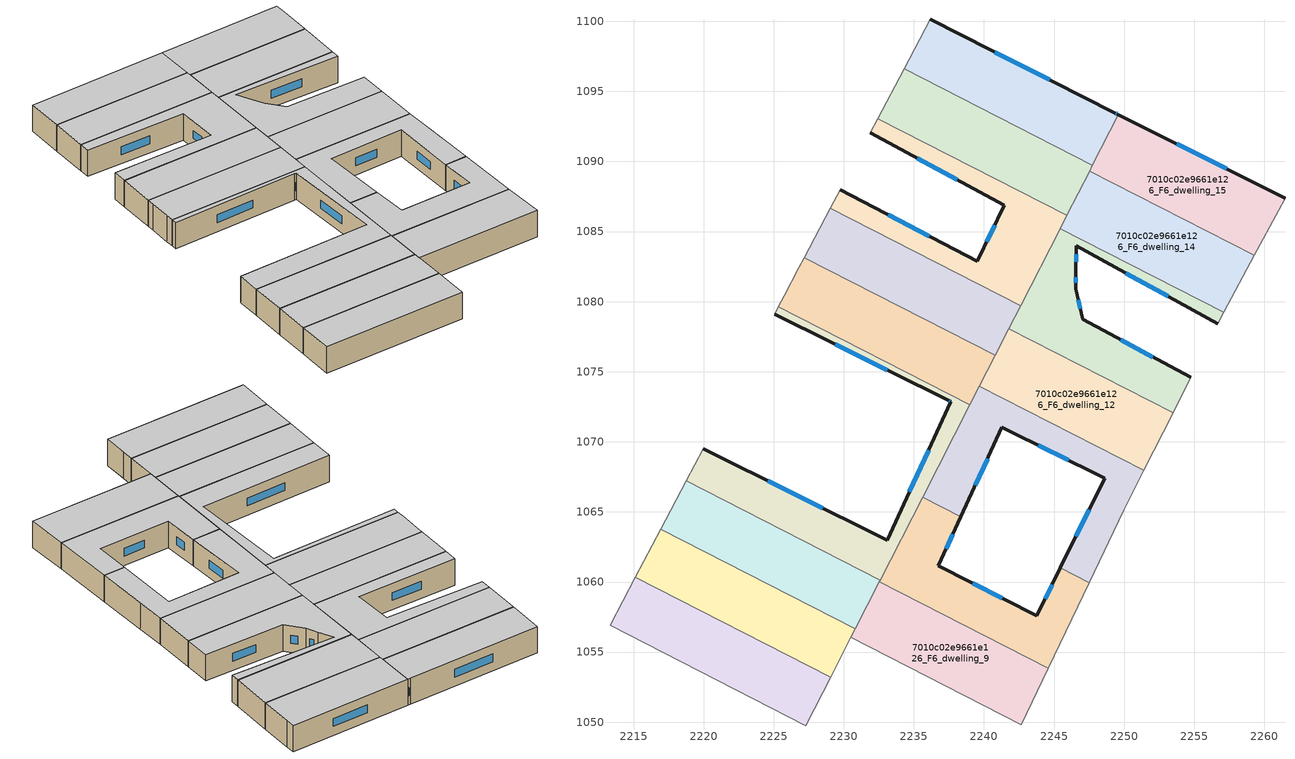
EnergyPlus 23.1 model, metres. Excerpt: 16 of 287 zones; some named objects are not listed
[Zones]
7010c02e9661e126_F6_dwelling_10
 floor to 7010c02e9661e126_F5_dwelling_10 (EU_floor_Construction): 2245.45,1061.01 2247.51,1059.96 2244.59,1053.86 2232.54,1060.02 2235.62,1066.04 2238.35,1064.65 2236.74,1061.15 2243.77,1057.6 z18
 wall outside (EU_wall_Construction): 2245.45,1061.01 2243.77,1057.6 2236.74,1061.15 2238.35,1064.65 z18:21
 wall to 7010c02e9661e126_F6_dwelling_11 (EU_wall_Construction): 2238.35,1064.65 2235.62,1066.04 / 2247.51,1059.96 2245.45,1061.01 z18:21
 wall adiabatic (EU_wall_Construction): 2244.59,1053.86 2247.51,1059.96 z18:21
 wall to 7010c02e9661e126_F6_dwelling_9 (EU_wall_Construction): 2232.54,1060.02 2244.59,1053.86 z18:21
 wall to 7010c02e9661e126_F6_dwelling_26 (EU_wall_Construction): 2235.62,1066.04 2232.6,1060.14 z18:21
 wall to 7010c02e9661e126_F6_dwelling_25 (EU_wall_Construction): 2232.6,1060.14 2232.54,1060.02 z18:21
 window (EU_Window_Construction): 2237.31,1062.38 2237.79,1063.42 / 2241.3,1058.85 2239.21,1059.91 / 2244.86,1059.82 2244.36,1058.8 z19.05:19.95
 ceiling to 7010c02e9661e126_F7_dwelling_10 (EU_floor_Construction): 2244.59,1053.86 2247.51,1059.96 2245.45,1061.01 2243.77,1057.6 2236.74,1061.15 2238.35,1064.65 2235.62,1066.04 2232.54,1060.02 z21
7010c02e9661e126_F6_dwelling_11
 floor to 7010c02e9661e126_F5_dwelling_11 (EU_floor_Construction): 2251.42,1067.96 2249.98,1065.12 2247.51,1059.96 2245.45,1061.01 2248.61,1067.4 2241.29,1071.04 2238.35,1064.65 2235.62,1066.04 2239.67,1073.96 z18
 wall outside (EU_wall_Construction): 2238.35,1064.65 2241.29,1071.04 2248.61,1067.4 2245.45,1061.01 z18:21
 wall to 7010c02e9661e126_F6_dwelling_12 (EU_wall_Construction): 2251.42,1067.96 2239.67,1073.96 z18:21
 wall adiabatic (EU_wall_Construction): 2247.51,1059.96 2249.98,1065.12 2251.42,1067.96 z18:21
 wall to 7010c02e9661e126_F6_dwelling_27 (EU_wall_Construction): 2239.67,1073.96 2239,1072.64 z18:21
 wall to 7010c02e9661e126_F6_dwelling_26 (EU_wall_Construction): 2239,1072.64 2235.62,1066.04 z18:21
 window (EU_Window_Construction): 2247.51,1065.16 2246.56,1063.25 / 2243.86,1069.77 2246.04,1068.68 / 2239.38,1066.89 2240.26,1068.8 z19.05:19.95
 ceiling to 7010c02e9661e126_F7_dwelling_11 (EU_floor_Construction): 2247.51,1059.96 2249.98,1065.12 2251.42,1067.96 2239.67,1073.96 2235.62,1066.04 2238.35,1064.65 2241.29,1071.04 2248.61,1067.4 2245.45,1061.01 z21
7010c02e9661e126_F6_dwelling_12
 floor to 7010c02e9661e126_F5_dwelling_12 (EU_floor_Construction): 2253.49,1072.07 2251.42,1067.96 2239.67,1073.96 2241.77,1078.06 z18
 wall to 7010c02e9661e126_F6_dwelling_13 (EU_wall_Construction): 2253.49,1072.07 2241.77,1078.06 z18:21
 wall adiabatic (EU_wall_Construction): 2251.42,1067.96 2253.49,1072.07 z18:21
 wall to 7010c02e9661e126_F6_dwelling_28 (EU_wall_Construction): 2241.77,1078.06 2240.8,1076.17 z18:21
 wall to 7010c02e9661e126_F6_dwelling_27 (EU_wall_Construction): 2240.8,1076.17 2239.67,1073.96 z18:21
 ceiling to 7010c02e9661e126_F7_dwelling_12 (EU_floor_Construction): 2251.42,1067.96 2253.49,1072.07 2241.77,1078.06 2239.67,1073.96 z21
7010c02e9661e126_F6_dwelling_13
 floor to 7010c02e9661e126_F5_dwelling_13 (EU_floor_Construction): 2257.12,1079.23 2256.68,1078.41 2246.59,1083.99 2246.56,1082.2 2246.54,1080.9 2247.04,1078.73 2254.76,1074.59 2253.49,1072.07 2241.77,1078.06 2245.43,1085.22 z18
 wall outside (EU_wall_Construction): 2254.76,1074.59 2247.04,1078.73 2246.54,1080.9 2246.56,1082.2 2246.59,1083.99 2256.68,1078.41 z18:21
 wall adiabatic (EU_wall_Construction): 2253.49,1072.07 2254.76,1074.59 / 2256.68,1078.41 2257.12,1079.23 z18:21
 wall to 7010c02e9661e126_F6_dwelling_14 (EU_wall_Construction): 2257.12,1079.23 2245.43,1085.22 z18:21
 wall to 7010c02e9661e126_F6_dwelling_29 (EU_wall_Construction): 2245.43,1085.22 2242.61,1079.7 z18:21
 wall to 7010c02e9661e126_F6_dwelling_28 (EU_wall_Construction): 2242.61,1079.7 2241.77,1078.06 z18:21
 window (EU_Window_Construction): 2246.54,1081.36 2246.55,1081.75 / 2246.86,1079.49 2246.71,1080.14 / 2252.05,1076.04 2249.74,1077.28 / 2250.13,1082.04 2253.15,1080.37 / 2246.57,1082.83 2246.58,1083.36 z19.05:19.95
 ceiling to 7010c02e9661e126_F7_dwelling_13 (EU_floor_Construction): 2254.76,1074.59 2247.04,1078.73 2246.54,1080.9 2246.56,1082.2 2246.59,1083.99 2256.68,1078.41 2257.12,1079.23 2245.43,1085.22 2241.77,1078.06 2253.49,1072.07 z21
7010c02e9661e126_F6_dwelling_14
 floor to 7010c02e9661e126_F5_dwelling_14 (EU_floor_Construction): 2259.3,1083.3 2257.12,1079.23 2245.43,1085.22 2247.53,1089.32 z18
 wall to 7010c02e9661e126_F6_dwelling_15 (EU_wall_Construction): 2259.3,1083.3 2247.53,1089.32 z18:21
 wall adiabatic (EU_wall_Construction): 2257.12,1079.23 2259.3,1083.3 z18:21
 wall to 7010c02e9661e126_F6_dwelling_30 (EU_wall_Construction): 2247.53,1089.32 2245.91,1086.15 z18:21
 wall to 7010c02e9661e126_F6_dwelling_29 (EU_wall_Construction): 2245.91,1086.15 2245.43,1085.22 z18:21
 ceiling to 7010c02e9661e126_F7_dwelling_14 (EU_floor_Construction): 2257.12,1079.23 2259.3,1083.3 2247.53,1089.32 2245.43,1085.22 z21
7010c02e9661e126_F6_dwelling_15
 floor to 7010c02e9661e126_F5_dwelling_15 (EU_floor_Construction): 2261.47,1087.38 2261.01,1086.51 2259.3,1083.3 2247.53,1089.32 2249.59,1093.34 z18
 wall outside (EU_wall_Construction): 2261.47,1087.38 2249.59,1093.34 z18:21
 wall adiabatic (EU_wall_Construction): 2259.3,1083.3 2261.01,1086.51 2261.47,1087.38 z18:21
 wall to 7010c02e9661e126_F6_dwelling_31 (EU_wall_Construction): 2249.59,1093.34 2247.74,1089.73 z18:21
 wall to 7010c02e9661e126_F6_dwelling_30 (EU_wall_Construction): 2247.74,1089.73 2247.53,1089.32 z18:21
 window (EU_Window_Construction): 2257.31,1089.47 2253.76,1091.25 z19.05:19.95
 ceiling to 7010c02e9661e126_F7_dwelling_15 (EU_floor_Construction): 2259.3,1083.3 2261.01,1086.51 2261.47,1087.38 2249.59,1093.34 2247.53,1089.32 z21
7010c02e9661e126_F6_dwelling_23
 floor to 7010c02e9661e126_F5_dwelling_23 (EU_floor_Construction): 2229.05,1053.21 2227.29,1049.76 2213.32,1056.91 2215.13,1060.33 z18
 wall to 7010c02e9661e126_F6_dwelling_24 (EU_wall_Construction): 2229.05,1053.21 2215.13,1060.33 z18:21
 wall to 7010c02e9661e126_F6_dwelling_22 (EU_wall_Construction): 2213.32,1056.91 2227.29,1049.76 z18:21
 wall adiabatic (EU_wall_Construction): 2215.13,1060.33 2213.32,1056.91 z18:21
 wall to 7010c02e9661e126_F6_dwelling_8 (EU_wall_Construction): 2228.49,1052.1 2229.05,1053.21 z18:21
 wall to 7010c02e9661e126_F6_dwelling_7 (EU_wall_Construction): 2227.29,1049.76 2228.49,1052.1 z18:21
 ceiling to 7010c02e9661e126_F7_dwelling_23 (EU_floor_Construction): 2227.29,1049.76 2229.05,1053.21 2215.13,1060.33 2213.32,1056.91 z21
7010c02e9661e126_F6_dwelling_24
 floor to 7010c02e9661e126_F5_dwelling_24 (EU_floor_Construction): 2230.82,1056.67 2229.05,1053.21 2215.13,1060.33 2216.95,1063.77 z18
 wall to 7010c02e9661e126_F6_dwelling_25 (EU_wall_Construction): 2230.82,1056.67 2216.95,1063.77 z18:21
 wall adiabatic (EU_wall_Construction): 2216.95,1063.77 2215.13,1060.33 z18:21
 wall to 7010c02e9661e126_F6_dwelling_9 (EU_wall_Construction): 2230.51,1056.05 2230.82,1056.67 z18:21
 wall to 7010c02e9661e126_F6_dwelling_8 (EU_wall_Construction): 2229.05,1053.21 2230.51,1056.05 z18:21
 ceiling to 7010c02e9661e126_F7_dwelling_24 (EU_floor_Construction): 2229.05,1053.21 2230.82,1056.67 2216.95,1063.77 2215.13,1060.33 z21
7010c02e9661e126_F6_dwelling_25
 floor to 7010c02e9661e126_F5_dwelling_25 (EU_floor_Construction): 2232.6,1060.14 2230.82,1056.67 2216.95,1063.77 2218.77,1067.22 z18
 wall to 7010c02e9661e126_F6_dwelling_26 (EU_wall_Construction): 2232.6,1060.14 2218.77,1067.22 z18:21
 wall adiabatic (EU_wall_Construction): 2218.77,1067.22 2216.95,1063.77 z18:21
 wall to 7010c02e9661e126_F6_dwelling_9 (EU_wall_Construction): 2230.83,1056.67 2232.54,1060.02 z18:21
 ceiling to 7010c02e9661e126_F7_dwelling_25 (EU_floor_Construction): 2230.82,1056.67 2232.6,1060.14 2218.77,1067.22 2216.95,1063.77 z21
7010c02e9661e126_F6_dwelling_26
 floor to 7010c02e9661e126_F5_dwelling_26 (EU_floor_Construction): 2237.44,1072.95 2225.06,1079.11 2225.34,1079.63 2239,1072.64 2232.6,1060.14 2218.77,1067.22 2219.97,1069.49 2233.08,1062.97 2237.65,1072.85 z18
 wall outside (EU_wall_Construction): 2225.06,1079.11 2237.44,1072.95 2237.65,1072.85 2233.08,1062.97 2219.97,1069.49 z18:21
 wall adiabatic (EU_wall_Construction): 2225.34,1079.63 2225.06,1079.11 / 2219.97,1069.49 2218.77,1067.22 z18:21
 wall to 7010c02e9661e126_F6_dwelling_27 (EU_wall_Construction): 2239,1072.64 2225.34,1079.63 z18:21
 window (EU_Window_Construction): 2228.49,1065.26 2224.57,1067.21 / 2236.05,1069.39 2234.68,1066.44 / 2237.52,1072.92 2237.57,1072.89 / 2229.41,1076.95 2233.1,1075.11 z19.05:19.95
 ceiling to 7010c02e9661e126_F7_dwelling_26 (EU_floor_Construction): 2232.6,1060.14 2239,1072.64 2225.34,1079.63 2225.06,1079.11 2237.44,1072.95 2237.65,1072.85 2233.08,1062.97 2219.97,1069.49 2218.77,1067.22 z21
7010c02e9661e126_F6_dwelling_27
 floor to 7010c02e9661e126_F5_dwelling_27 (EU_floor_Construction): 2240.8,1076.17 2239,1072.64 2225.34,1079.63 2225.76,1080.4 2226.81,1082.4 2227.19,1083.13 z18
 wall to 7010c02e9661e126_F6_dwelling_28 (EU_wall_Construction): 2240.8,1076.17 2227.19,1083.13 z18:21
 wall adiabatic (EU_wall_Construction): 2227.19,1083.13 2226.81,1082.4 2225.76,1080.4 2225.34,1079.63 z18:21
 ceiling to 7010c02e9661e126_F7_dwelling_27 (EU_floor_Construction): 2239,1072.64 2240.8,1076.17 2227.19,1083.13 2226.81,1082.4 2225.76,1080.4 2225.34,1079.63 z21
7010c02e9661e126_F6_dwelling_28
 floor to 7010c02e9661e126_F5_dwelling_28 (EU_floor_Construction): 2242.61,1079.71 2240.8,1076.17 2227.19,1083.13 2229.05,1086.65 z18
 wall adiabatic (EU_wall_Construction): 2229.05,1086.65 2227.19,1083.13 z18:21
 wall to 7010c02e9661e126_F6_dwelling_29 (EU_wall_Construction): 2242.61,1079.71 2229.05,1086.65 z18:21
 ceiling to 7010c02e9661e126_F7_dwelling_28 (EU_floor_Construction): 2240.8,1076.17 2242.61,1079.71 2229.05,1086.65 2227.19,1083.13 z21
7010c02e9661e126_F6_dwelling_29
 floor to 7010c02e9661e126_F5_dwelling_29 (EU_floor_Construction): 2245.91,1086.15 2242.61,1079.71 2229.05,1086.65 2229.76,1087.99 2239.54,1082.88 2241.45,1086.86 2231.91,1092.05 2232.43,1093.05 z18
 wall outside (EU_wall_Construction): 2231.91,1092.05 2241.45,1086.86 2239.54,1082.88 2229.76,1087.99 z18:21
 wall adiabatic (EU_wall_Construction): 2232.43,1093.05 2231.91,1092.05 / 2229.76,1087.99 2229.05,1086.65 z18:21
 wall to 7010c02e9661e126_F6_dwelling_30 (EU_wall_Construction): 2245.91,1086.15 2232.43,1093.05 z18:21
 window (EU_Window_Construction): 2235.25,1090.23 2238.11,1088.68 / 2236.11,1084.67 2233.18,1086.2 / 2240.78,1085.47 2240.21,1084.28 z19.05:19.95
 ceiling to 7010c02e9661e126_F7_dwelling_29 (EU_floor_Construction): 2242.61,1079.71 2245.91,1086.15 2232.43,1093.05 2231.91,1092.05 2241.45,1086.86 2239.54,1082.88 2229.76,1087.99 2229.05,1086.65 z21
7010c02e9661e126_F6_dwelling_30
 floor to 7010c02e9661e126_F5_dwelling_30 (EU_floor_Construction): 2247.74,1089.73 2245.91,1086.15 2232.43,1093.05 2234.31,1096.6 z18
 wall adiabatic (EU_wall_Construction): 2234.31,1096.6 2232.43,1093.05 z18:21
 wall to 7010c02e9661e126_F6_dwelling_31 (EU_wall_Construction): 2247.74,1089.73 2234.31,1096.6 z18:21
 ceiling to 7010c02e9661e126_F7_dwelling_30 (EU_floor_Construction): 2245.91,1086.15 2247.74,1089.73 2234.31,1096.6 2232.43,1093.05 z21
7010c02e9661e126_F6_dwelling_31
 floor to 7010c02e9661e126_F5_dwelling_31 (EU_floor_Construction): 2249.3,1093.49 2249.59,1093.34 2247.74,1089.73 2234.31,1096.6 2236.18,1100.13 z18
 wall outside (EU_wall_Construction): 2249.59,1093.34 2249.3,1093.49 2236.18,1100.13 z18:21
 wall adiabatic (EU_wall_Construction): 2236.18,1100.13 2234.31,1096.6 z18:21
 window (EU_Window_Construction): 2244.69,1095.82 2240.78,1097.8 / 2249.49,1093.4 2249.4,1093.44 z19.05:19.95
 ceiling to 7010c02e9661e126_F7_dwelling_31 (EU_floor_Construction): 2247.74,1089.73 2249.59,1093.34 2249.3,1093.49 2236.18,1100.13 2234.31,1096.6 z21
7010c02e9661e126_F6_dwelling_9
 floor to 7010c02e9661e126_F5_dwelling_9 (EU_floor_Construction): 2244.59,1053.86 2242.66,1049.83 2230.51,1056.05 2232.54,1060.02 z18
 wall adiabatic (EU_wall_Construction): 2242.66,1049.83 2244.59,1053.86 z18:21
 wall to 7010c02e9661e126_F6_dwelling_8 (EU_wall_Construction): 2230.51,1056.05 2242.66,1049.83 z18:21
 ceiling to 7010c02e9661e126_F7_dwelling_9 (EU_floor_Construction): 2242.66,1049.83 2244.59,1053.86 2232.54,1060.02 2230.51,1056.05 z21
[Building]
EU S2 Campaign: North Axis=0; Terrain=City; Solar Distribution=FullExterior
[Site:Location]
Bologna: Latitude=44.5; Longitude=11.25; Time Zone=1; Elevation=37
[SizingPeriod:WeatherFileDays]
AnnualSizingPeriod: Begin Month=1; Begin Day of Month=1; End Month=12; End Day of Month=31; Day of Week for Start Day=Monday; Use Weather File Daylight Saving Period=No; Use Weather File Rain and Snow Indicators=No
[MATERIAL]
EU_InternalMass_Material: Roughness=MediumRough; Thickness=0.1; Conductivity=1; Density=1800; Specific Heat=900; Thermal Absorptance=0.9; Solar Absorptance=0.7; Visible Absorptance=0.7
[MATERIAL:NOMASS] Roughness=MediumRough; Thermal Absorptance=0.9; Solar Absorptance=0.7; Visible Absorptance=0.7
Name | Thermal Resistance
EU_wall_NoMass | 0.890213
EU_floor_NoMass | 0.79516
[WINDOWMATERIAL:SIMPLEGLAZINGSYSTEM]
EU_Window_SimpleGlazing: UFactor=4.49146; Solar Heat Gain Coefficient=0.85; Visible Transmittance=0.85
[CONSTRUCTION]
EU_wall_Construction: EU_wall_NoMass
EU_floor_Construction: EU_floor_NoMass
EU_Window_Construction: EU_Window_SimpleGlazing
EU_InternalMass_Construction: EU_InternalMass_Material
[ZONE] Type=1; Multiplier=1; Ceiling Height=autocalculate; Floor Area=autocalculate; Part of Total Floor Area=Yes
Name | Volume
7010c02e9661e126_F6_dwelling_10 | 182.054
7010c02e9661e126_F6_dwelling_11 | 182.031
7010c02e9661e126_F6_dwelling_12; 7010c02e9661e126_F6_dwelling_30 | 182.048
7010c02e9661e126_F6_dwelling_13 | 182.024
7010c02e9661e126_F6_dwelling_14 | 182.069
7010c02e9661e126_F6_dwelling_15 | 182.025
7010c02e9661e126_F6_dwelling_23; 7010c02e9661e126_F6_dwelling_25 | 182.029
7010c02e9661e126_F6_dwelling_24 | 182.068
7010c02e9661e126_F6_dwelling_26 | 182.053
7010c02e9661e126_F6_dwelling_27 | 182.037
7010c02e9661e126_F6_dwelling_28 | 182.043
7010c02e9661e126_F6_dwelling_29 | 182.046
7010c02e9661e126_F6_dwelling_31 | 182.027
7010c02e9661e126_F6_dwelling_9 | 182.049
[INTERNALMASS] Construction=EU_InternalMass_Construction
Name | Zone or ZoneList | Surface Area
7010c02e9661e126_F6_dwelling_9_EU_InternalMass | 7010c02e9661e126_F6_dwelling_9 | 60.6832
7010c02e9661e126_F6_dwelling_10_EU_InternalMass | 7010c02e9661e126_F6_dwelling_10 | 60.6848
7010c02e9661e126_F6_dwelling_11_EU_InternalMass | 7010c02e9661e126_F6_dwelling_11 | 60.6769
7010c02e9661e126_F6_dwelling_12_EU_InternalMass | 7010c02e9661e126_F6_dwelling_12 | 60.6824
7010c02e9661e126_F6_dwelling_13_EU_InternalMass | 7010c02e9661e126_F6_dwelling_13 | 60.6746
7010c02e9661e126_F6_dwelling_14_EU_InternalMass | 7010c02e9661e126_F6_dwelling_14 | 60.6899
7010c02e9661e126_F6_dwelling_15_EU_InternalMass | 7010c02e9661e126_F6_dwelling_15 | 60.6749
7010c02e9661e126_F6_dwelling_23_EU_InternalMass | 7010c02e9661e126_F6_dwelling_23 | 60.6758
7010c02e9661e126_F6_dwelling_24_EU_InternalMass | 7010c02e9661e126_F6_dwelling_24 | 60.6895
7010c02e9661e126_F6_dwelling_25_EU_InternalMass | 7010c02e9661e126_F6_dwelling_25 | 60.6767
7010c02e9661e126_F6_dwelling_26_EU_InternalMass | 7010c02e9661e126_F6_dwelling_26 | 60.6841
7010c02e9661e126_F6_dwelling_27_EU_InternalMass | 7010c02e9661e126_F6_dwelling_27 | 60.679
7010c02e9661e126_F6_dwelling_28_EU_InternalMass | 7010c02e9661e126_F6_dwelling_28 | 60.681
7010c02e9661e126_F6_dwelling_29_EU_InternalMass | 7010c02e9661e126_F6_dwelling_29 | 60.6822
7010c02e9661e126_F6_dwelling_30_EU_InternalMass | 7010c02e9661e126_F6_dwelling_30 | 60.6828
7010c02e9661e126_F6_dwelling_31_EU_InternalMass | 7010c02e9661e126_F6_dwelling_31 | 60.6757
[OTHEREQUIPMENT] Fuel Type=Electricity; Design Level Calculation Method=Watts/Area; Power per Zone Floor Area=1; Fraction Latent=0; Fraction Radiant=0; Fraction Lost=0; Carbon Dioxide Generation Rate=0; EndUse Subcategory=EU_Step8_InternalGains
Name | Zone or ZoneList or Space or SpaceList | Schedule
EU_Step8_InternalGain_7010c02e9661e126_F6_dwelling_9_f000 | 7010c02e9661e126_F6_dwelling_9 | EU_Step8_GainSchedule_7010c02e9661e126_F6_dwelling_9_f000
EU_Step8_InternalGain_7010c02e9661e126_F6_dwelling_10_f000 | 7010c02e9661e126_F6_dwelling_10 | EU_Step8_GainSchedule_7010c02e9661e126_F6_dwelling_10_f000
EU_Step8_InternalGain_7010c02e9661e126_F6_dwelling_11_f000 | 7010c02e9661e126_F6_dwelling_11 | EU_Step8_GainSchedule_7010c02e9661e126_F6_dwelling_11_f000
EU_Step8_InternalGain_7010c02e9661e126_F6_dwelling_12_f000 | 7010c02e9661e126_F6_dwelling_12 | EU_Step8_GainSchedule_7010c02e9661e126_F6_dwelling_12_f000
EU_Step8_InternalGain_7010c02e9661e126_F6_dwelling_13_f000 | 7010c02e9661e126_F6_dwelling_13 | EU_Step8_GainSchedule_7010c02e9661e126_F6_dwelling_13_f000
EU_Step8_InternalGain_7010c02e9661e126_F6_dwelling_14_f000 | 7010c02e9661e126_F6_dwelling_14 | EU_Step8_GainSchedule_7010c02e9661e126_F6_dwelling_14_f000
EU_Step8_InternalGain_7010c02e9661e126_F6_dwelling_15_f000 | 7010c02e9661e126_F6_dwelling_15 | EU_Step8_GainSchedule_7010c02e9661e126_F6_dwelling_15_f000
EU_Step8_InternalGain_7010c02e9661e126_F6_dwelling_23_f000 | 7010c02e9661e126_F6_dwelling_23 | EU_Step8_GainSchedule_7010c02e9661e126_F6_dwelling_23_f000
EU_Step8_InternalGain_7010c02e9661e126_F6_dwelling_24_f000 | 7010c02e9661e126_F6_dwelling_24 | EU_Step8_GainSchedule_7010c02e9661e126_F6_dwelling_24_f000
EU_Step8_InternalGain_7010c02e9661e126_F6_dwelling_25_f000 | 7010c02e9661e126_F6_dwelling_25 | EU_Step8_GainSchedule_7010c02e9661e126_F6_dwelling_25_f000
EU_Step8_InternalGain_7010c02e9661e126_F6_dwelling_26_f000 | 7010c02e9661e126_F6_dwelling_26 | EU_Step8_GainSchedule_7010c02e9661e126_F6_dwelling_26_f000
EU_Step8_InternalGain_7010c02e9661e126_F6_dwelling_27_f000 | 7010c02e9661e126_F6_dwelling_27 | EU_Step8_GainSchedule_7010c02e9661e126_F6_dwelling_27_f000
EU_Step8_InternalGain_7010c02e9661e126_F6_dwelling_28_f000 | 7010c02e9661e126_F6_dwelling_28 | EU_Step8_GainSchedule_7010c02e9661e126_F6_dwelling_28_f000
EU_Step8_InternalGain_7010c02e9661e126_F6_dwelling_29_f000 | 7010c02e9661e126_F6_dwelling_29 | EU_Step8_GainSchedule_7010c02e9661e126_F6_dwelling_29_f000
EU_Step8_InternalGain_7010c02e9661e126_F6_dwelling_30_f000 | 7010c02e9661e126_F6_dwelling_30 | EU_Step8_GainSchedule_7010c02e9661e126_F6_dwelling_30_f000
EU_Step8_InternalGain_7010c02e9661e126_F6_dwelling_31_f000 | 7010c02e9661e126_F6_dwelling_31 | EU_Step8_GainSchedule_7010c02e9661e126_F6_dwelling_31_f000
[ZONEVENTILATION:DESIGNFLOWRATE] Schedule=EU_AlwaysOn; Design Flow Rate Calculation Method=AirChanges/Hour; Air Changes per Hour=0.718634; Ventilation Type=Natural; Fan Pressure Rise=0; Fan Total Efficiency=1; Constant Term Coefficient=1; Temperature Term Coefficient=0; Velocity Term Coefficient=0; Velocity Squared Term Coefficient=0; Minimum Indoor Temperature=-100; Maximum Indoor Temperature=100; Delta Temperature=-100; Minimum Outdoor Temperature=-100; Maximum Outdoor Temperature=100; Maximum Wind Speed=40
Name | Zone or ZoneList or Space or SpaceList
EU_ConstantAir_7010c02e9661e126_F6_dwelling_9 | 7010c02e9661e126_F6_dwelling_9
EU_ConstantAir_7010c02e9661e126_F6_dwelling_10 | 7010c02e9661e126_F6_dwelling_10
EU_ConstantAir_7010c02e9661e126_F6_dwelling_11 | 7010c02e9661e126_F6_dwelling_11
EU_ConstantAir_7010c02e9661e126_F6_dwelling_12 | 7010c02e9661e126_F6_dwelling_12
EU_ConstantAir_7010c02e9661e126_F6_dwelling_13 | 7010c02e9661e126_F6_dwelling_13
EU_ConstantAir_7010c02e9661e126_F6_dwelling_14 | 7010c02e9661e126_F6_dwelling_14
EU_ConstantAir_7010c02e9661e126_F6_dwelling_15 | 7010c02e9661e126_F6_dwelling_15
EU_ConstantAir_7010c02e9661e126_F6_dwelling_23 | 7010c02e9661e126_F6_dwelling_23
EU_ConstantAir_7010c02e9661e126_F6_dwelling_24 | 7010c02e9661e126_F6_dwelling_24
EU_ConstantAir_7010c02e9661e126_F6_dwelling_25 | 7010c02e9661e126_F6_dwelling_25
EU_ConstantAir_7010c02e9661e126_F6_dwelling_26 | 7010c02e9661e126_F6_dwelling_26
EU_ConstantAir_7010c02e9661e126_F6_dwelling_27 | 7010c02e9661e126_F6_dwelling_27
EU_ConstantAir_7010c02e9661e126_F6_dwelling_28 | 7010c02e9661e126_F6_dwelling_28
EU_ConstantAir_7010c02e9661e126_F6_dwelling_29 | 7010c02e9661e126_F6_dwelling_29
EU_ConstantAir_7010c02e9661e126_F6_dwelling_30 | 7010c02e9661e126_F6_dwelling_30
EU_ConstantAir_7010c02e9661e126_F6_dwelling_31 | 7010c02e9661e126_F6_dwelling_31
[HVACTEMPLATE:ZONE:IDEALLOADSAIRSYSTEM] System Availability Schedule=EU_AlwaysOn; Maximum Heating Supply Air Temperature=50; Minimum Cooling Supply Air Temperature=13; Maximum Heating Supply Air Humidity Ratio=0.0156; Minimum Cooling Supply Air Humidity Ratio=0.0077; Heating Limit=NoLimit; Cooling Limit=NoLimit; Heating Availability Schedule=EU_AlwaysOn; Cooling Availability Schedule=EU_CoolingOff; Dehumidification Control Type=ConstantSensibleHeatRatio; Cooling Sensible Heat Ratio=0.7; Dehumidification Setpoint=60; Humidification Control Type=None; Humidification Setpoint=30; Outdoor Air Method=None; Outdoor Air Flow Rate per Person=0.00944; Outdoor Air Flow Rate per Zone Floor Area=0; Outdoor Air Flow Rate per Zone=0; Demand Controlled Ventilation Type=None; Outdoor Air Economizer Type=NoEconomizer; Heat Recovery Type=None; Sensible Heat Recovery Effectiveness=0.7; Latent Heat Recovery Effectiveness=0.65
Name | Template Thermostat
7010c02e9661e126_F6_dwelling_9 | EU_HeatOnly_7010c02e9661e126_F6_dwelling_9
7010c02e9661e126_F6_dwelling_10 | EU_HeatOnly_7010c02e9661e126_F6_dwelling_10
7010c02e9661e126_F6_dwelling_11 | EU_HeatOnly_7010c02e9661e126_F6_dwelling_11
7010c02e9661e126_F6_dwelling_12 | EU_HeatOnly_7010c02e9661e126_F6_dwelling_12
7010c02e9661e126_F6_dwelling_13 | EU_HeatOnly_7010c02e9661e126_F6_dwelling_13
7010c02e9661e126_F6_dwelling_14 | EU_HeatOnly_7010c02e9661e126_F6_dwelling_14
7010c02e9661e126_F6_dwelling_15 | EU_HeatOnly_7010c02e9661e126_F6_dwelling_15
7010c02e9661e126_F6_dwelling_23 | EU_HeatOnly_7010c02e9661e126_F6_dwelling_23
7010c02e9661e126_F6_dwelling_24 | EU_HeatOnly_7010c02e9661e126_F6_dwelling_24
7010c02e9661e126_F6_dwelling_25 | EU_HeatOnly_7010c02e9661e126_F6_dwelling_25
7010c02e9661e126_F6_dwelling_26 | EU_HeatOnly_7010c02e9661e126_F6_dwelling_26
7010c02e9661e126_F6_dwelling_27 | EU_HeatOnly_7010c02e9661e126_F6_dwelling_27
7010c02e9661e126_F6_dwelling_28 | EU_HeatOnly_7010c02e9661e126_F6_dwelling_28
7010c02e9661e126_F6_dwelling_29 | EU_HeatOnly_7010c02e9661e126_F6_dwelling_29
7010c02e9661e126_F6_dwelling_30 | EU_HeatOnly_7010c02e9661e126_F6_dwelling_30
7010c02e9661e126_F6_dwelling_31 | EU_HeatOnly_7010c02e9661e126_F6_dwelling_31
[SIZING:ZONE] Zone Cooling Design Supply Air Temperature Input Method=SupplyAirTemperature; Zone Cooling Design Supply Air Temperature=13; Zone Heating Design Supply Air Temperature Input Method=SupplyAirTemperature; Zone Heating Design Supply Air Temperature=50; Zone Cooling Design Supply Air Humidity Ratio=0.008; Zone Heating Design Supply Air Humidity Ratio=0.008; Cooling Design Air Flow Method=DesignDay; Cooling Design Air Flow Rate=0; Cooling Minimum Air Flow per Zone Floor Area=0.000762; Cooling Minimum Air Flow=0; Cooling Minimum Air Flow Fraction=0.2; Heating Design Air Flow Method=DesignDay; Heating Design Air Flow Rate=0; Heating Maximum Air Flow per Zone Floor Area=0.002032; Heating Maximum Air Flow=0.141576; Heating Maximum Air Flow Fraction=0.3; Account for Dedicated Outdoor Air System=No; Dedicated Outdoor Air System Control Strategy=NeutralSupplyAir; Dedicated Outdoor Air Low Setpoint Temperature for Design=autosize; Dedicated Outdoor Air High Setpoint Temperature for Design=autosize; Zone Load Sizing Method=Sensible Load Only No Latent Load; Zone Latent Cooling Design Supply Air Humidity Ratio Input Method=HumidityRatioDifference; Zone Cooling Design Supply Air Humidity Ratio Difference=0.005; Zone Latent Heating Design Supply Air Humidity Ratio Input Method=HumidityRatioDifference; Zone Humidification Design Supply Air Humidity Ratio Difference=0.005
7010c02e9661e126_F6_dwelling_9; 7010c02e9661e126_F6_dwelling_10; 7010c02e9661e126_F6_dwelling_11; 7010c02e9661e126_F6_dwelling_12; 7010c02e9661e126_F6_dwelling_13; 7010c02e9661e126_F6_dwelling_14; 7010c02e9661e126_F6_dwelling_15; 7010c02e9661e126_F6_dwelling_23; 7010c02e9661e126_F6_dwelling_24; 7010c02e9661e126_F6_dwelling_25; 7010c02e9661e126_F6_dwelling_26; 7010c02e9661e126_F6_dwelling_27; 7010c02e9661e126_F6_dwelling_28; 7010c02e9661e126_F6_dwelling_29; 7010c02e9661e126_F6_dwelling_30; 7010c02e9661e126_F6_dwelling_31
[SCHEDULE:CONSTANT]
Name | Hourly Value
EU_AlwaysOn | 1
EU_CoolingOff | 0
[SCHEDULE:FILE] Column Number=1; Rows to Skip at Top=0; Number of Hours of Data=8760; Column Separator=Comma; Interpolate to Timestep=No; Minutes per Item=60; Adjust Schedule for Daylight Savings=Yes
Name | File
EU_Step8_GainSchedule_7010c02e9661e126_F6_dwelling_9_f000 | ../../schedules/7010c02e9661e126/7010c02e9661e126_F6_dwelling_9_f000_gain.csv
EU_Step8_GainSchedule_7010c02e9661e126_F6_dwelling_10_f000 | ../../schedules/7010c02e9661e126/7010c02e9661e126_F6_dwelling_10_f000_gain.csv
EU_Step8_GainSchedule_7010c02e9661e126_F6_dwelling_11_f000 | ../../schedules/7010c02e9661e126/7010c02e9661e126_F6_dwelling_11_f000_gain.csv
EU_Step8_GainSchedule_7010c02e9661e126_F6_dwelling_12_f000 | ../../schedules/7010c02e9661e126/7010c02e9661e126_F6_dwelling_12_f000_gain.csv
EU_Step8_GainSchedule_7010c02e9661e126_F6_dwelling_13_f000 | ../../schedules/7010c02e9661e126/7010c02e9661e126_F6_dwelling_13_f000_gain.csv
EU_Step8_GainSchedule_7010c02e9661e126_F6_dwelling_14_f000 | ../../schedules/7010c02e9661e126/7010c02e9661e126_F6_dwelling_14_f000_gain.csv
EU_Step8_GainSchedule_7010c02e9661e126_F6_dwelling_15_f000 | ../../schedules/7010c02e9661e126/7010c02e9661e126_F6_dwelling_15_f000_gain.csv
EU_Step8_GainSchedule_7010c02e9661e126_F6_dwelling_23_f000 | ../../schedules/7010c02e9661e126/7010c02e9661e126_F6_dwelling_23_f000_gain.csv
EU_Step8_GainSchedule_7010c02e9661e126_F6_dwelling_24_f000 | ../../schedules/7010c02e9661e126/7010c02e9661e126_F6_dwelling_24_f000_gain.csv
EU_Step8_GainSchedule_7010c02e9661e126_F6_dwelling_25_f000 | ../../schedules/7010c02e9661e126/7010c02e9661e126_F6_dwelling_25_f000_gain.csv
EU_Step8_GainSchedule_7010c02e9661e126_F6_dwelling_26_f000 | ../../schedules/7010c02e9661e126/7010c02e9661e126_F6_dwelling_26_f000_gain.csv
EU_Step8_GainSchedule_7010c02e9661e126_F6_dwelling_27_f000 | ../../schedules/7010c02e9661e126/7010c02e9661e126_F6_dwelling_27_f000_gain.csv
EU_Step8_GainSchedule_7010c02e9661e126_F6_dwelling_28_f000 | ../../schedules/7010c02e9661e126/7010c02e9661e126_F6_dwelling_28_f000_gain.csv
EU_Step8_GainSchedule_7010c02e9661e126_F6_dwelling_29_f000 | ../../schedules/7010c02e9661e126/7010c02e9661e126_F6_dwelling_29_f000_gain.csv
EU_Step8_GainSchedule_7010c02e9661e126_F6_dwelling_30_f000 | ../../schedules/7010c02e9661e126/7010c02e9661e126_F6_dwelling_30_f000_gain.csv
EU_Step8_GainSchedule_7010c02e9661e126_F6_dwelling_31_f000 | ../../schedules/7010c02e9661e126/7010c02e9661e126_F6_dwelling_31_f000_gain.csv
